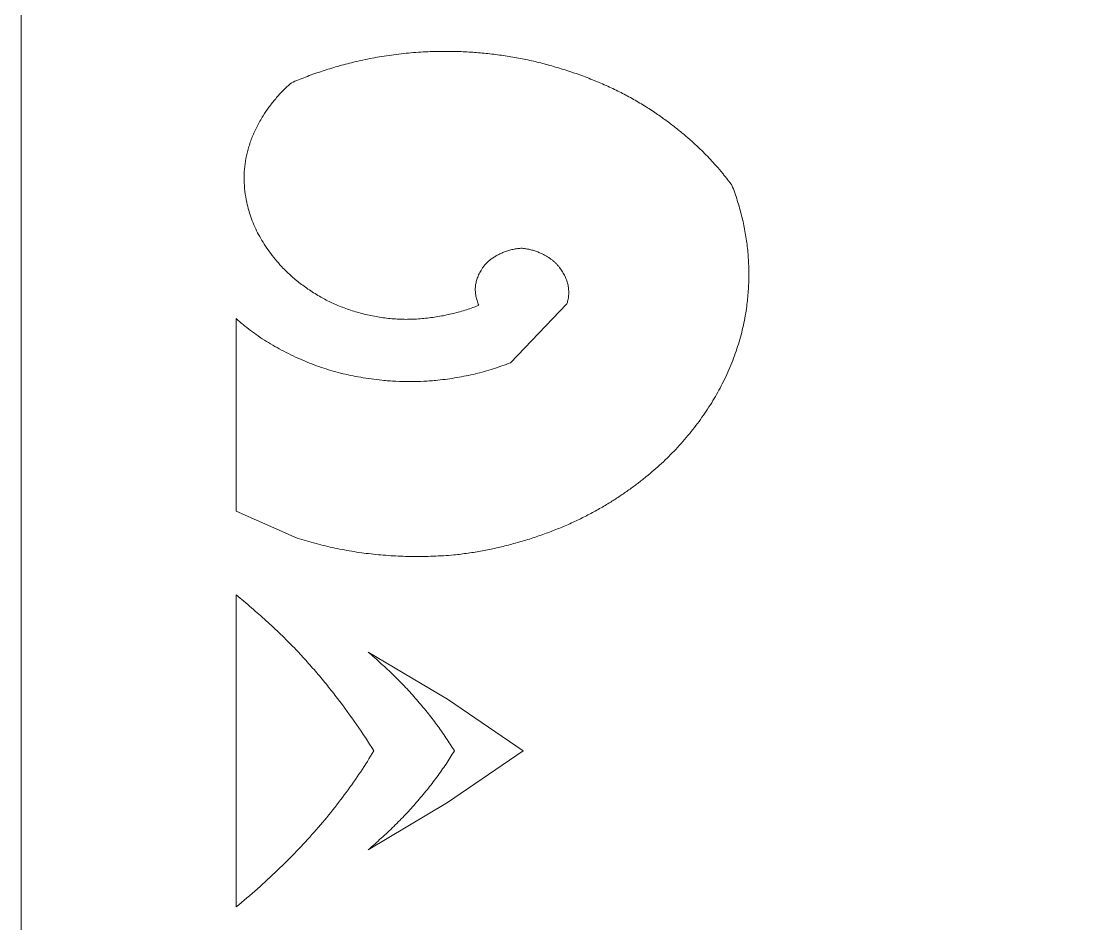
# Model space of a CAD drawing. Header units: centimetres. Extents: x -9.6 to 4.8, y -4.9 to 13.
# Drawn here: x -9.64 to -6.204, y -2.422 to 0.494 of the extents above; entities that cross this region are included whole.
import ezdxf

# ---------------------------------------------------------------- set-up
doc = ezdxf.new("R2010")
doc.units = ezdxf.units.CM
doc.header["$MEASUREMENT"] = 0
doc.layers.add('layer 1', color=7, linetype='Continuous')

msp = doc.modelspace()

# ---------------------------------------------------------------- linework, layer by layer
at = {"layer": 'layer 1', "color": 242, "lineweight": 9}
for points, knots in [([(-9.64025, 13.0189), (-9.64025, 13.0189), (-2.76854, 13.0189), (-2.76854, 13.0189), (-2.76854, 13.0189), (-2.76854, 13.0189), (-2.76854, -4.91628), (-2.76854, -4.91628), (-2.76854, -4.91628), (-2.76854, -4.91628), (-9.64025, -4.91628), (-9.64025, -4.91628), (-9.64025, -4.91628), (-9.64025, -4.91628), (-9.64025, 13.0189), (-9.64025, 13.0189)], [0, 0, 0, 0, 0.2, 0.2, 0.2, 0.2, 0.4, 0.4, 0.4, 0.4, 0.6, 0.6, 0.6, 0.6, 1, 1, 1, 1]), ([(-8.24305, -1.23027), (-8.2275, -1.22864), (-8.21195, -1.22673), (-8.19646, -1.2245), (-8.19646, -1.2245), (-8.18114, -1.22231), (-8.16586, -1.21981), (-8.15062, -1.21701), (-8.15062, -1.21701), (-8.13543, -1.21424), (-8.12027, -1.21116), (-8.10518, -1.20776), (-8.10518, -1.20776), (-8.09036, -1.20444), (-8.07562, -1.20084), (-8.06097, -1.19692), (-8.06097, -1.19692), (-8.04571, -1.19283), (-8.03049, -1.1885), (-8.01536, -1.18391), (-8.01536, -1.18391), (-8.00058, -1.17943), (-7.98586, -1.1747), (-7.97123, -1.16971), (-7.97123, -1.16971), (-7.95697, -1.16488), (-7.94282, -1.15977), (-7.92877, -1.15441), (-7.92877, -1.15441), (-7.91505, -1.14918), (-7.90142, -1.14372), (-7.88791, -1.13799), (-7.88791, -1.13799), (-7.8744, -1.13228), (-7.861, -1.12629), (-7.8477, -1.12004), (-7.8477, -1.12004), (-7.83482, -1.11402), (-7.82206, -1.10772), (-7.80945, -1.10118), (-7.80945, -1.10118), (-7.79669, -1.09457), (-7.78408, -1.08771), (-7.77162, -1.0806), (-7.77162, -1.0806), (-7.75959, -1.07372), (-7.74769, -1.06661), (-7.73593, -1.05926), (-7.73593, -1.05926), (-7.7258, -1.0529), (-7.71575, -1.04639), (-7.70581, -1.03974), (-7.70581, -1.03974), (-7.69609, -1.03326), (-7.68648, -1.02663), (-7.67696, -1.01984), (-7.67696, -1.01984), (-7.66745, -1.01306), (-7.65805, -1.00614), (-7.64875, -0.9991), (-7.64875, -0.9991), (-7.63969, -0.9922), (-7.63072, -0.98517), (-7.62188, -0.978), (-7.62188, -0.978), (-7.61317, -0.97093), (-7.60458, -0.96374), (-7.5961, -0.95638), (-7.5961, -0.95638), (-7.58786, -0.94923), (-7.57974, -0.94196), (-7.57173, -0.93454), (-7.57173, -0.93454), (-7.56373, -0.92712), (-7.55585, -0.91955), (-7.54809, -0.91186), (-7.54809, -0.91186), (-7.54057, -0.90435), (-7.53317, -0.89675), (-7.52589, -0.88899), (-7.52589, -0.88899), (-7.51028, -0.87232), (-7.49521, -0.85514), (-7.48072, -0.83748), (-7.48072, -0.83748), (-7.4669, -0.82064), (-7.45366, -0.80332), (-7.44103, -0.78556), (-7.44103, -0.78556), (-7.42852, -0.76794), (-7.41666, -0.74989), (-7.40545, -0.73142), (-7.40545, -0.73142), (-7.39473, -0.71372), (-7.38469, -0.69563), (-7.37533, -0.67718), (-7.37533, -0.67718), (-7.36536, -0.6575), (-7.35617, -0.63745), (-7.34777, -0.61704), (-7.34777, -0.61704), (-7.33964, -0.59732), (-7.33232, -0.57729), (-7.32582, -0.55697), (-7.32582, -0.55697), (-7.31931, -0.53669), (-7.31367, -0.51613), (-7.30887, -0.49537), (-7.30887, -0.49537), (-7.30418, -0.47502), (-7.30037, -0.45449), (-7.29741, -0.43383), (-7.29741, -0.43383), (-7.29501, -0.41707), (-7.29315, -0.40023), (-7.29184, -0.38335), (-7.29184, -0.38335), (-7.29053, -0.36655), (-7.28976, -0.34972), (-7.28955, -0.33286), (-7.28955, -0.33286), (-7.28932, -0.31627), (-7.28963, -0.29965), (-7.29049, -0.28308), (-7.29049, -0.28308), (-7.29136, -0.26643), (-7.29276, -0.24979), (-7.2947, -0.23324), (-7.2947, -0.23324), (-7.29666, -0.21667), (-7.29914, -0.20018), (-7.30214, -0.18377), (-7.30214, -0.18377), (-7.30518, -0.16716), (-7.30875, -0.15065), (-7.31285, -0.13429), (-7.31285, -0.13429), (-7.317, -0.11763), (-7.32169, -0.10112), (-7.32686, -0.08476), (-7.32686, -0.08476), (-7.33216, -0.06804), (-7.33795, -0.05151), (-7.34423, -0.03515), (-7.34423, -0.03515), (-7.34666, -0.032), (-7.34912, -0.02885), (-7.35158, -0.02573), (-7.35158, -0.02573), (-7.354, -0.02264), (-7.35642, -0.01958), (-7.35884, -0.01651), (-7.35884, -0.01651), (-7.3613, -0.01345), (-7.36376, -0.01036), (-7.36622, -0.0073), (-7.36622, -0.0073), (-7.36874, -0.00415), (-7.3713, -0.001), (-7.37385, 0.00214), (-7.37385, 0.00214), (-7.38087, 0.01077), (-7.38804, 0.01926), (-7.3954, 0.0276), (-7.3954, 0.0276), (-7.40295, 0.03619), (-7.41068, 0.04463), (-7.41856, 0.0529), (-7.41856, 0.0529), (-7.42644, 0.0612), (-7.43446, 0.06933), (-7.44266, 0.07733), (-7.44266, 0.07733), (-7.45106, 0.08555), (-7.45962, 0.09361), (-7.46834, 0.10153), (-7.46834, 0.10153), (-7.4772, 0.1096), (-7.48622, 0.1175), (-7.49537, 0.12526), (-7.49537, 0.12526), (-7.50478, 0.13324), (-7.5143, 0.14106), (-7.52395, 0.14871), (-7.52395, 0.14871), (-7.53363, 0.15636), (-7.5434, 0.16386), (-7.55332, 0.17118), (-7.55332, 0.17118), (-7.56348, 0.17873), (-7.57377, 0.18608), (-7.58418, 0.1933), (-7.58418, 0.1933), (-7.59652, 0.20184), (-7.60906, 0.21012), (-7.6218, 0.21808), (-7.6218, 0.21808), (-7.63502, 0.22634), (-7.6484, 0.2343), (-7.66197, 0.24195), (-7.66197, 0.24195), (-7.67535, 0.24949), (-7.6889, 0.25675), (-7.70262, 0.26371), (-7.70262, 0.26371), (-7.71679, 0.2709), (-7.73113, 0.2778), (-7.74562, 0.28439), (-7.74562, 0.28439), (-7.76009, 0.29098), (-7.7747, 0.29727), (-7.78944, 0.30325), (-7.78944, 0.30325), (-7.80463, 0.30943), (-7.81996, 0.31528), (-7.83536, 0.32085), (-7.83536, 0.32085), (-7.85122, 0.32656), (-7.86717, 0.33198), (-7.88322, 0.33709), (-7.88322, 0.33709), (-7.89967, 0.34234), (-7.91622, 0.34726), (-7.93285, 0.35189), (-7.93285, 0.35189), (-7.94836, 0.3562), (-7.96396, 0.3602), (-7.97961, 0.36389), (-7.97961, 0.36389), (-7.99562, 0.36765), (-8.01171, 0.37109), (-8.02785, 0.37419), (-8.02785, 0.37419), (-8.04404, 0.37732), (-8.06028, 0.38011), (-8.07658, 0.38261), (-8.07658, 0.38261), (-8.09311, 0.38514), (-8.10968, 0.38732), (-8.12628, 0.3892), (-8.12628, 0.3892), (-8.14268, 0.39106), (-8.15913, 0.39258), (-8.1756, 0.39379), (-8.1756, 0.39379), (-8.19215, 0.39499), (-8.20874, 0.39589), (-8.22533, 0.39645), (-8.22533, 0.39645), (-8.24201, 0.39702), (-8.25871, 0.39725), (-8.27538, 0.39716), (-8.27538, 0.39716), (-8.29204, 0.39708), (-8.30869, 0.39666), (-8.32533, 0.39593), (-8.32533, 0.39593), (-8.34663, 0.39499), (-8.36792, 0.39354), (-8.38916, 0.39156), (-8.38916, 0.39156), (-8.41017, 0.3896), (-8.43112, 0.38712), (-8.45201, 0.38413), (-8.45201, 0.38413), (-8.47273, 0.38117), (-8.49338, 0.37769), (-8.51392, 0.37369), (-8.51392, 0.37369), (-8.53399, 0.36977), (-8.55398, 0.36535), (-8.57383, 0.36041), (-8.57383, 0.36041), (-8.59086, 0.35616), (-8.6078, 0.3516), (-8.62467, 0.3467), (-8.62467, 0.3467), (-8.64114, 0.3419), (-8.6575, 0.33679), (-8.67376, 0.33135), (-8.67376, 0.33135), (-8.68987, 0.32596), (-8.70586, 0.32024), (-8.72172, 0.31418), (-8.72172, 0.31418), (-8.73711, 0.30832), (-8.75237, 0.30211), (-8.7675, 0.2956), (-8.7675, 0.2956), (-8.77678, 0.28741), (-8.78576, 0.27893), (-8.79445, 0.27015), (-8.79445, 0.27015), (-8.80271, 0.26181), (-8.81067, 0.25318), (-8.8183, 0.24426), (-8.8183, 0.24426), (-8.82597, 0.23534), (-8.83329, 0.22611), (-8.84025, 0.21662), (-8.84025, 0.21662), (-8.84686, 0.20762), (-8.85313, 0.19836), (-8.85901, 0.18886), (-8.85901, 0.18886), (-8.86249, 0.18323), (-8.86587, 0.17752), (-8.86912, 0.17174), (-8.86912, 0.17174), (-8.87231, 0.16609), (-8.87537, 0.16036), (-8.87833, 0.15457), (-8.87833, 0.15457), (-8.88119, 0.14896), (-8.88392, 0.14327), (-8.88653, 0.13753), (-8.88653, 0.13753), (-8.88907, 0.13191), (-8.89151, 0.12624), (-8.8938, 0.1205), (-8.8938, 0.1205), (-8.89609, 0.11477), (-8.89826, 0.109), (-8.90028, 0.10316), (-8.90028, 0.10316), (-8.90226, 0.09743), (-8.90412, 0.09165), (-8.90583, 0.08584), (-8.90583, 0.08584), (-8.90752, 0.08009), (-8.90906, 0.07431), (-8.91046, 0.0685), (-8.91046, 0.0685), (-8.91185, 0.06272), (-8.9131, 0.05693), (-8.91421, 0.05109), (-8.91421, 0.05109), (-8.91638, 0.03954), (-8.91798, 0.02787), (-8.91898, 0.01615), (-8.91898, 0.01615), (-8.91998, 0.00452), (-8.92038, -0.00713), (-8.92019, -0.01878), (-8.92019, -0.01878), (-8.91998, -0.03081), (-8.91919, -0.04284), (-8.91779, -0.05478), (-8.91779, -0.05478), (-8.9164, -0.06692), (-8.9144, -0.07894), (-8.91181, -0.09087), (-8.91181, -0.09087), (-8.90989, -0.09981), (-8.90764, -0.10867), (-8.90508, -0.11744), (-8.90508, -0.11744), (-8.90245, -0.12643), (-8.89951, -0.13531), (-8.89628, -0.14411), (-8.89628, -0.14411), (-8.89309, -0.15271), (-8.88961, -0.16122), (-8.88584, -0.1696), (-8.88584, -0.1696), (-8.88194, -0.17825), (-8.87777, -0.18678), (-8.87331, -0.19516), (-8.87331, -0.19516), (-8.86885, -0.20351), (-8.86412, -0.21175), (-8.85911, -0.21982), (-8.85911, -0.21982), (-8.85394, -0.22817), (-8.8485, -0.23639), (-8.84281, -0.24441), (-8.84281, -0.24441), (-8.837, -0.25263), (-8.83095, -0.26067), (-8.82466, -0.26853), (-8.82466, -0.26853), (-8.81811, -0.2767), (-8.81136, -0.28471), (-8.80435, -0.2925), (-8.80435, -0.2925), (-8.79589, -0.30195), (-8.78701, -0.31103), (-8.77778, -0.31973), (-8.77778, -0.31973), (-8.76792, -0.329), (-8.75768, -0.33786), (-8.74709, -0.34633), (-8.74709, -0.34633), (-8.73634, -0.35491), (-8.72527, -0.36311), (-8.71391, -0.37088), (-8.71391, -0.37088), (-8.70186, -0.37916), (-8.6895, -0.38697), (-8.67689, -0.39437), (-8.67689, -0.39437), (-8.66536, -0.40115), (-8.65352, -0.40742), (-8.64143, -0.41318), (-8.64143, -0.41318), (-8.62854, -0.41933), (-8.61541, -0.42495), (-8.60207, -0.43004), (-8.60207, -0.43004), (-8.58842, -0.43525), (-8.57458, -0.43994), (-8.56057, -0.44411), (-8.56057, -0.44411), (-8.54591, -0.44849), (-8.53111, -0.45235), (-8.51621, -0.45566), (-8.51621, -0.45566), (-8.50881, -0.45731), (-8.50137, -0.45879), (-8.49391, -0.46014), (-8.49391, -0.46014), (-8.48628, -0.4615), (-8.47865, -0.46271), (-8.47098, -0.46377), (-8.47098, -0.46377), (-8.46355, -0.46479), (-8.45609, -0.46564), (-8.44863, -0.46635), (-8.44863, -0.46635), (-8.4411, -0.46708), (-8.43354, -0.46765), (-8.42599, -0.46804), (-8.42599, -0.46804), (-8.4184, -0.46846), (-8.41084, -0.46871), (-8.40325, -0.46881), (-8.40325, -0.46881), (-8.39568, -0.46892), (-8.38809, -0.46885), (-8.38053, -0.46865), (-8.38053, -0.46865), (-8.37273, -0.46842), (-8.36494, -0.46806), (-8.35716, -0.46752), (-8.35716, -0.46752), (-8.34941, -0.467), (-8.34167, -0.46633), (-8.33396, -0.4655), (-8.33396, -0.4655), (-8.31866, -0.46383), (-8.30342, -0.46168), (-8.28827, -0.45904), (-8.28827, -0.45904), (-8.27353, -0.45647), (-8.25887, -0.45341), (-8.24432, -0.44984), (-8.24432, -0.44984), (-8.23, -0.44634), (-8.21581, -0.44234), (-8.20176, -0.43782), (-8.20176, -0.43782), (-8.18835, -0.43352), (-8.17512, -0.42873), (-8.16207, -0.42345), (-8.16207, -0.42345), (-8.16426, -0.41858), (-8.16618, -0.41357), (-8.16778, -0.40847), (-8.16778, -0.40847), (-8.16934, -0.40359), (-8.17057, -0.39861), (-8.17153, -0.39356), (-8.17153, -0.39356), (-8.17241, -0.38881), (-8.17299, -0.38399), (-8.17324, -0.37916), (-8.17324, -0.37916), (-8.17351, -0.37436), (-8.17345, -0.36955), (-8.17305, -0.36475), (-8.17305, -0.36475), (-8.17268, -0.35996), (-8.17197, -0.35521), (-8.17097, -0.35052), (-8.17097, -0.35052), (-8.16993, -0.34566), (-8.16859, -0.34091), (-8.16695, -0.33624), (-8.16695, -0.33624), (-8.1652, -0.33125), (-8.16315, -0.32638), (-8.16084, -0.32162), (-8.16084, -0.32162), (-8.1584, -0.3166), (-8.15571, -0.31172), (-8.15273, -0.30701), (-8.15273, -0.30701), (-8.15085, -0.30401), (-8.14883, -0.30111), (-8.14666, -0.29832), (-8.14666, -0.29832), (-8.14437, -0.29534), (-8.14193, -0.29246), (-8.13937, -0.28969), (-8.13937, -0.28969), (-8.13691, -0.28706), (-8.13437, -0.28454), (-8.13168, -0.28214), (-8.13168, -0.28214), (-8.12882, -0.27956), (-8.12586, -0.27712), (-8.1228, -0.27478), (-8.1228, -0.27478), (-8.11973, -0.27247), (-8.11658, -0.27026), (-8.11333, -0.26818), (-8.11333, -0.26818), (-8.10989, -0.26597), (-8.10637, -0.26386), (-8.10276, -0.2619), (-8.10276, -0.2619), (-8.09895, -0.25984), (-8.09507, -0.25788), (-8.09113, -0.25607), (-8.09113, -0.25607), (-8.08698, -0.25415), (-8.08279, -0.25236), (-8.07854, -0.25069), (-8.07854, -0.25069), (-8.07425, -0.24902), (-8.06989, -0.24754), (-8.06547, -0.24625), (-8.06547, -0.24625), (-8.06082, -0.24489), (-8.05611, -0.24373), (-8.05136, -0.24275), (-8.05136, -0.24275), (-8.04659, -0.24179), (-8.04175, -0.24099), (-8.03691, -0.24039), (-8.03691, -0.24039), (-8.03197, -0.23979), (-8.02699, -0.23939), (-8.02203, -0.23916), (-8.02203, -0.23916), (-8.01724, -0.23964), (-8.01246, -0.24029), (-8.00773, -0.2411), (-8.00773, -0.2411), (-8.00312, -0.24189), (-7.99854, -0.24285), (-7.99399, -0.24398), (-7.99399, -0.24398), (-7.98949, -0.2451), (-7.98505, -0.24637), (-7.98065, -0.24783), (-7.98065, -0.24783), (-7.97648, -0.24921), (-7.97236, -0.25075), (-7.96831, -0.25246), (-7.96831, -0.25246), (-7.96468, -0.25398), (-7.96108, -0.25561), (-7.95754, -0.25734), (-7.95754, -0.25734), (-7.95416, -0.25898), (-7.9508, -0.26071), (-7.94749, -0.26255), (-7.94749, -0.26255), (-7.94434, -0.2643), (-7.94123, -0.26616), (-7.93819, -0.26809), (-7.93819, -0.26809), (-7.93527, -0.26995), (-7.93244, -0.27189), (-7.92966, -0.27391), (-7.92966, -0.27391), (-7.92687, -0.27593), (-7.92418, -0.27806), (-7.92154, -0.28025), (-7.92154, -0.28025), (-7.91905, -0.28233), (-7.91664, -0.28452), (-7.9143, -0.28677), (-7.9143, -0.28677), (-7.91188, -0.28911), (-7.90957, -0.2915), (-7.90734, -0.294), (-7.90734, -0.294), (-7.90523, -0.29636), (-7.90321, -0.2988), (-7.90129, -0.30132), (-7.90129, -0.30132), (-7.89775, -0.30597), (-7.89444, -0.31076), (-7.89137, -0.31573), (-7.89137, -0.31573), (-7.8885, -0.32042), (-7.88585, -0.32523), (-7.88347, -0.33019), (-7.88347, -0.33019), (-7.88126, -0.33484), (-7.8793, -0.33959), (-7.87766, -0.34447), (-7.87766, -0.34447), (-7.87605, -0.34914), (-7.87476, -0.35391), (-7.87378, -0.35875), (-7.87378, -0.35875), (-7.87278, -0.36359), (-7.87209, -0.36846), (-7.87174, -0.37338), (-7.87174, -0.37338), (-7.87136, -0.37824), (-7.87132, -0.38314), (-7.87159, -0.388), (-7.87159, -0.388), (-7.87188, -0.39312), (-7.87249, -0.39825), (-7.8734, -0.40332), (-7.8734, -0.40332), (-7.87432, -0.40849), (-7.87557, -0.41361), (-7.87711, -0.41866), (-7.87711, -0.41866), (-7.87711, -0.41866), (-8.05984, -0.609), (-8.05984, -0.609), (-8.05984, -0.609), (-8.06889, -0.61262), (-8.078, -0.61606), (-8.08717, -0.61934), (-8.08717, -0.61934), (-8.09657, -0.62269), (-8.10604, -0.62588), (-8.11556, -0.6289), (-8.11556, -0.6289), (-8.12494, -0.63189), (-8.13439, -0.6347), (-8.14387, -0.63733), (-8.14387, -0.63733), (-8.15354, -0.64002), (-8.16326, -0.64254), (-8.17299, -0.64489), (-8.17299, -0.64489), (-8.18277, -0.64723), (-8.19257, -0.64942), (-8.2024, -0.65144), (-8.2024, -0.65144), (-8.21241, -0.65348), (-8.22244, -0.65536), (-8.23251, -0.65707), (-8.23251, -0.65707), (-8.24276, -0.65882), (-8.25304, -0.66038), (-8.26336, -0.6618), (-8.26336, -0.6618), (-8.27382, -0.66324), (-8.28431, -0.66449), (-8.29481, -0.66557), (-8.29481, -0.66557), (-8.30967, -0.66711), (-8.3246, -0.66828), (-8.33952, -0.66905), (-8.33952, -0.66905), (-8.35455, -0.66984), (-8.3696, -0.67024), (-8.38465, -0.67026), (-8.38465, -0.67026), (-8.39975, -0.67026), (-8.41484, -0.66989), (-8.42993, -0.66914), (-8.42993, -0.66914), (-8.44494, -0.66839), (-8.45993, -0.66724), (-8.47487, -0.66572), (-8.47487, -0.66572), (-8.48646, -0.66453), (-8.49803, -0.66315), (-8.50958, -0.66157), (-8.50958, -0.66157), (-8.52096, -0.66001), (-8.5323, -0.65823), (-8.54362, -0.65627), (-8.54362, -0.65627), (-8.55461, -0.65436), (-8.56555, -0.65225), (-8.57645, -0.64994), (-8.57645, -0.64994), (-8.58719, -0.64767), (-8.59786, -0.64518), (-8.60849, -0.6425), (-8.60849, -0.6425), (-8.6191, -0.63983), (-8.62967, -0.63693), (-8.64018, -0.63385), (-8.64018, -0.63385), (-8.65043, -0.63084), (-8.66065, -0.62761), (-8.67078, -0.62419), (-8.67078, -0.62419), (-8.68103, -0.62071), (-8.69123, -0.61704), (-8.70134, -0.61317), (-8.70134, -0.61317), (-8.7112, -0.60939), (-8.72097, -0.60541), (-8.73065, -0.60122), (-8.73065, -0.60122), (-8.74121, -0.59666), (-8.7517, -0.5919), (-8.7621, -0.58696), (-8.7621, -0.58696), (-8.77221, -0.58215), (-8.78226, -0.57717), (-8.7922, -0.57198), (-8.7922, -0.57198), (-8.80187, -0.56693), (-8.81146, -0.5617), (-8.82095, -0.55628), (-8.82095, -0.55628), (-8.8301, -0.55105), (-8.83917, -0.54563), (-8.84809, -0.54002), (-8.84809, -0.54002), (-8.85705, -0.53441), (-8.86589, -0.52862), (-8.8746, -0.52264), (-8.8746, -0.52264), (-8.883, -0.51686), (-8.89126, -0.51092), (-8.89941, -0.50479), (-8.89941, -0.50479), (-8.9076, -0.49862), (-8.91567, -0.49226), (-8.92357, -0.48572), (-8.92357, -0.48572), (-8.9312, -0.47942), (-8.93868, -0.47296), (-8.946, -0.46631), (-8.946, -0.46631), (-8.946, -0.46631), (-8.946, -1.08838), (-8.946, -1.08838), (-8.946, -1.08838), (-8.946, -1.08838), (-8.74884, -1.17597), (-8.74884, -1.17597), (-8.74884, -1.17597), (-8.73886, -1.17916), (-8.72883, -1.1822), (-8.71876, -1.18514), (-8.71876, -1.18514), (-8.70851, -1.18812), (-8.69821, -1.19098), (-8.68789, -1.19371), (-8.68789, -1.19371), (-8.67789, -1.19636), (-8.66784, -1.19888), (-8.65777, -1.20125), (-8.65777, -1.20125), (-8.64756, -1.20367), (-8.63732, -1.20596), (-8.62706, -1.20813), (-8.62706, -1.20813), (-8.61679, -1.2103), (-8.60647, -1.21232), (-8.59613, -1.21422), (-8.59613, -1.21422), (-8.58573, -1.21614), (-8.57531, -1.21793), (-8.56484, -1.21958), (-8.56484, -1.21958), (-8.55446, -1.22122), (-8.54406, -1.22275), (-8.53364, -1.22412), (-8.53364, -1.22412), (-8.52317, -1.22552), (-8.51267, -1.22677), (-8.50216, -1.22789), (-8.50216, -1.22789), (-8.49165, -1.22902), (-8.48111, -1.23002), (-8.47056, -1.2309), (-8.47056, -1.2309), (-8.45997, -1.23177), (-8.44936, -1.23252), (-8.43875, -1.23313), (-8.43875, -1.23313), (-8.42799, -1.23375), (-8.41724, -1.23423), (-8.40646, -1.23459), (-8.40646, -1.23459), (-8.3957, -1.23496), (-8.38493, -1.23517), (-8.37417, -1.23527), (-8.37417, -1.23527), (-8.36339, -1.23538), (-8.35262, -1.23534), (-8.34184, -1.23519), (-8.34184, -1.23519), (-8.33106, -1.23502), (-8.32028, -1.23475), (-8.30953, -1.23434), (-8.30953, -1.23434), (-8.29842, -1.23392), (-8.28731, -1.23336), (-8.27622, -1.23269), (-8.27622, -1.23269), (-8.26515, -1.232), (-8.2541, -1.23119), (-8.24305, -1.23027)], [0, 0, 0, 0, 0.004902, 0.004902, 0.004902, 0.004902, 0.0098039, 0.0098039, 0.0098039, 0.0098039, 0.0147059, 0.0147059, 0.0147059, 0.0147059, 0.0196078, 0.0196078, 0.0196078, 0.0196078, 0.0245098, 0.0245098, 0.0245098, 0.0245098, 0.0294118, 0.0294118, 0.0294118, 0.0294118, 0.0343137, 0.0343137, 0.0343137, 0.0343137, 0.0392157, 0.0392157, 0.0392157, 0.0392157, 0.0441176, 0.0441176, 0.0441176, 0.0441176, 0.0490196, 0.0490196, 0.0490196, 0.0490196, 0.0539216, 0.0539216, 0.0539216, 0.0539216, 0.0588235, 0.0588235, 0.0588235, 0.0588235, 0.0637255, 0.0637255, 0.0637255, 0.0637255, 0.0686275, 0.0686275, 0.0686275, 0.0686275, 0.0735294, 0.0735294, 0.0735294, 0.0735294, 0.0784314, 0.0784314, 0.0784314, 0.0784314, 0.0833333, 0.0833333, 0.0833333, 0.0833333, 0.0882353, 0.0882353, 0.0882353, 0.0882353, 0.0931373, 0.0931373, 0.0931373, 0.0931373, 0.0980392, 0.0980392, 0.0980392, 0.0980392, 0.1029412, 0.1029412, 0.1029412, 0.1029412, 0.1078431, 0.1078431, 0.1078431, 0.1078431, 0.1127451, 0.1127451, 0.1127451, 0.1127451, 0.1176471, 0.1176471, 0.1176471, 0.1176471, 0.122549, 0.122549, 0.122549, 0.122549, 0.127451, 0.127451, 0.127451, 0.127451, 0.1323529, 0.1323529, 0.1323529, 0.1323529, 0.1372549, 0.1372549, 0.1372549, 0.1372549, 0.1421569, 0.1421569, 0.1421569, 0.1421569, 0.1470588, 0.1470588, 0.1470588, 0.1470588, 0.1519608, 0.1519608, 0.1519608, 0.1519608, 0.1568627, 0.1568627, 0.1568627, 0.1568627, 0.1617647, 0.1617647, 0.1617647, 0.1617647, 0.1666667, 0.1666667, 0.1666667, 0.1666667, 0.1715686, 0.1715686, 0.1715686, 0.1715686, 0.1764706, 0.1764706, 0.1764706, 0.1764706, 0.1813725, 0.1813725, 0.1813725, 0.1813725, 0.1862745, 0.1862745, 0.1862745, 0.1862745, 0.1911765, 0.1911765, 0.1911765, 0.1911765, 0.1960784, 0.1960784, 0.1960784, 0.1960784, 0.2009804, 0.2009804, 0.2009804, 0.2009804, 0.2058824, 0.2058824, 0.2058824, 0.2058824, 0.2107843, 0.2107843, 0.2107843, 0.2107843, 0.2156863, 0.2156863, 0.2156863, 0.2156863, 0.2205882, 0.2205882, 0.2205882, 0.2205882, 0.2254902, 0.2254902, 0.2254902, 0.2254902, 0.2303922, 0.2303922, 0.2303922, 0.2303922, 0.2352941, 0.2352941, 0.2352941, 0.2352941, 0.2401961, 0.2401961, 0.2401961, 0.2401961, 0.245098, 0.245098, 0.245098, 0.245098, 0.25, 0.25, 0.25, 0.25, 0.254902, 0.254902, 0.254902, 0.254902, 0.2598039, 0.2598039, 0.2598039, 0.2598039, 0.2647059, 0.2647059, 0.2647059, 0.2647059, 0.2696078, 0.2696078, 0.2696078, 0.2696078, 0.2745098, 0.2745098, 0.2745098, 0.2745098, 0.2794118, 0.2794118, 0.2794118, 0.2794118, 0.2843137, 0.2843137, 0.2843137, 0.2843137, 0.2892157, 0.2892157, 0.2892157, 0.2892157, 0.2941176, 0.2941176, 0.2941176, 0.2941176, 0.2990196, 0.2990196, 0.2990196, 0.2990196, 0.3039216, 0.3039216, 0.3039216, 0.3039216, 0.3088235, 0.3088235, 0.3088235, 0.3088235, 0.3137255, 0.3137255, 0.3137255, 0.3137255, 0.3186275, 0.3186275, 0.3186275, 0.3186275, 0.3235294, 0.3235294, 0.3235294, 0.3235294, 0.3284314, 0.3284314, 0.3284314, 0.3284314, 0.3333333, 0.3333333, 0.3333333, 0.3333333, 0.3382353, 0.3382353, 0.3382353, 0.3382353, 0.3431373, 0.3431373, 0.3431373, 0.3431373, 0.3480392, 0.3480392, 0.3480392, 0.3480392, 0.3529412, 0.3529412, 0.3529412, 0.3529412, 0.3578431, 0.3578431, 0.3578431, 0.3578431, 0.3627451, 0.3627451, 0.3627451, 0.3627451, 0.3676471, 0.3676471, 0.3676471, 0.3676471, 0.372549, 0.372549, 0.372549, 0.372549, 0.377451, 0.377451, 0.377451, 0.377451, 0.3823529, 0.3823529, 0.3823529, 0.3823529, 0.3872549, 0.3872549, 0.3872549, 0.3872549, 0.3921569, 0.3921569, 0.3921569, 0.3921569, 0.3970588, 0.3970588, 0.3970588, 0.3970588, 0.4019608, 0.4019608, 0.4019608, 0.4019608, 0.4068627, 0.4068627, 0.4068627, 0.4068627, 0.4117647, 0.4117647, 0.4117647, 0.4117647, 0.4166667, 0.4166667, 0.4166667, 0.4166667, 0.4215686, 0.4215686, 0.4215686, 0.4215686, 0.4264706, 0.4264706, 0.4264706, 0.4264706, 0.4313725, 0.4313725, 0.4313725, 0.4313725, 0.4362745, 0.4362745, 0.4362745, 0.4362745, 0.4411765, 0.4411765, 0.4411765, 0.4411765, 0.4460784, 0.4460784, 0.4460784, 0.4460784, 0.4509804, 0.4509804, 0.4509804, 0.4509804, 0.4558824, 0.4558824, 0.4558824, 0.4558824, 0.4607843, 0.4607843, 0.4607843, 0.4607843, 0.4656863, 0.4656863, 0.4656863, 0.4656863, 0.4705882, 0.4705882, 0.4705882, 0.4705882, 0.4754902, 0.4754902, 0.4754902, 0.4754902, 0.4803922, 0.4803922, 0.4803922, 0.4803922, 0.4852941, 0.4852941, 0.4852941, 0.4852941, 0.4901961, 0.4901961, 0.4901961, 0.4901961, 0.495098, 0.495098, 0.495098, 0.495098, 0.5, 0.5, 0.5, 0.5, 0.504902, 0.504902, 0.504902, 0.504902, 0.5098039, 0.5098039, 0.5098039, 0.5098039, 0.5147059, 0.5147059, 0.5147059, 0.5147059, 0.5196078, 0.5196078, 0.5196078, 0.5196078, 0.5245098, 0.5245098, 0.5245098, 0.5245098, 0.5294118, 0.5294118, 0.5294118, 0.5294118, 0.5343137, 0.5343137, 0.5343137, 0.5343137, 0.5392157, 0.5392157, 0.5392157, 0.5392157, 0.5441176, 0.5441176, 0.5441176, 0.5441176, 0.5490196, 0.5490196, 0.5490196, 0.5490196, 0.5539216, 0.5539216, 0.5539216, 0.5539216, 0.5588235, 0.5588235, 0.5588235, 0.5588235, 0.5637255, 0.5637255, 0.5637255, 0.5637255, 0.5686275, 0.5686275, 0.5686275, 0.5686275, 0.5735294, 0.5735294, 0.5735294, 0.5735294, 0.5784314, 0.5784314, 0.5784314, 0.5784314, 0.5833333, 0.5833333, 0.5833333, 0.5833333, 0.5882353, 0.5882353, 0.5882353, 0.5882353, 0.5931373, 0.5931373, 0.5931373, 0.5931373, 0.5980392, 0.5980392, 0.5980392, 0.5980392, 0.6029412, 0.6029412, 0.6029412, 0.6029412, 0.6078431, 0.6078431, 0.6078431, 0.6078431, 0.6127451, 0.6127451, 0.6127451, 0.6127451, 0.6176471, 0.6176471, 0.6176471, 0.6176471, 0.622549, 0.622549, 0.622549, 0.622549, 0.627451, 0.627451, 0.627451, 0.627451, 0.6323529, 0.6323529, 0.6323529, 0.6323529, 0.6372549, 0.6372549, 0.6372549, 0.6372549, 0.6421569, 0.6421569, 0.6421569, 0.6421569, 0.6470588, 0.6470588, 0.6470588, 0.6470588, 0.6519608, 0.6519608, 0.6519608, 0.6519608, 0.6568627, 0.6568627, 0.6568627, 0.6568627, 0.6617647, 0.6617647, 0.6617647, 0.6617647, 0.6666667, 0.6666667, 0.6666667, 0.6666667, 0.6715686, 0.6715686, 0.6715686, 0.6715686, 0.6764706, 0.6764706, 0.6764706, 0.6764706, 0.6813725, 0.6813725, 0.6813725, 0.6813725, 0.6862745, 0.6862745, 0.6862745, 0.6862745, 0.6911765, 0.6911765, 0.6911765, 0.6911765, 0.6960784, 0.6960784, 0.6960784, 0.6960784, 0.7009804, 0.7009804, 0.7009804, 0.7009804, 0.7058824, 0.7058824, 0.7058824, 0.7058824, 0.7107843, 0.7107843, 0.7107843, 0.7107843, 0.7156863, 0.7156863, 0.7156863, 0.7156863, 0.7205882, 0.7205882, 0.7205882, 0.7205882, 0.7254902, 0.7254902, 0.7254902, 0.7254902, 0.7303922, 0.7303922, 0.7303922, 0.7303922, 0.7352941, 0.7352941, 0.7352941, 0.7352941, 0.7401961, 0.7401961, 0.7401961, 0.7401961, 0.745098, 0.745098, 0.745098, 0.745098, 0.75, 0.75, 0.75, 0.75, 0.754902, 0.754902, 0.754902, 0.754902, 0.7598039, 0.7598039, 0.7598039, 0.7598039, 0.7647059, 0.7647059, 0.7647059, 0.7647059, 0.7696078, 0.7696078, 0.7696078, 0.7696078, 0.7745098, 0.7745098, 0.7745098, 0.7745098, 0.7794118, 0.7794118, 0.7794118, 0.7794118, 0.7843137, 0.7843137, 0.7843137, 0.7843137, 0.7892157, 0.7892157, 0.7892157, 0.7892157, 0.7941176, 0.7941176, 0.7941176, 0.7941176, 0.7990196, 0.7990196, 0.7990196, 0.7990196, 0.8039216, 0.8039216, 0.8039216, 0.8039216, 0.8088235, 0.8088235, 0.8088235, 0.8088235, 0.8137255, 0.8137255, 0.8137255, 0.8137255, 0.8186275, 0.8186275, 0.8186275, 0.8186275, 0.8235294, 0.8235294, 0.8235294, 0.8235294, 0.8284314, 0.8284314, 0.8284314, 0.8284314, 0.8333333, 0.8333333, 0.8333333, 0.8333333, 0.8382353, 0.8382353, 0.8382353, 0.8382353, 0.8431373, 0.8431373, 0.8431373, 0.8431373, 0.8480392, 0.8480392, 0.8480392, 0.8480392, 0.8529412, 0.8529412, 0.8529412, 0.8529412, 0.8578431, 0.8578431, 0.8578431, 0.8578431, 0.8627451, 0.8627451, 0.8627451, 0.8627451, 0.8676471, 0.8676471, 0.8676471, 0.8676471, 0.872549, 0.872549, 0.872549, 0.872549, 0.877451, 0.877451, 0.877451, 0.877451, 0.8823529, 0.8823529, 0.8823529, 0.8823529, 0.8872549, 0.8872549, 0.8872549, 0.8872549, 0.8921569, 0.8921569, 0.8921569, 0.8921569, 0.8970588, 0.8970588, 0.8970588, 0.8970588, 0.9019608, 0.9019608, 0.9019608, 0.9019608, 0.9068627, 0.9068627, 0.9068627, 0.9068627, 0.9117647, 0.9117647, 0.9117647, 0.9117647, 0.9166667, 0.9166667, 0.9166667, 0.9166667, 0.9215686, 0.9215686, 0.9215686, 0.9215686, 0.9264706, 0.9264706, 0.9264706, 0.9264706, 0.9313725, 0.9313725, 0.9313725, 0.9313725, 0.9362745, 0.9362745, 0.9362745, 0.9362745, 0.9411765, 0.9411765, 0.9411765, 0.9411765, 0.9460784, 0.9460784, 0.9460784, 0.9460784, 0.9509804, 0.9509804, 0.9509804, 0.9509804, 0.9558824, 0.9558824, 0.9558824, 0.9558824, 0.9607843, 0.9607843, 0.9607843, 0.9607843, 0.9656863, 0.9656863, 0.9656863, 0.9656863, 0.9705882, 0.9705882, 0.9705882, 0.9705882, 0.9754902, 0.9754902, 0.9754902, 0.9754902, 0.9803922, 0.9803922, 0.9803922, 0.9803922, 0.9852941, 0.9852941, 0.9852941, 0.9852941, 0.9901961, 0.9901961, 0.9901961, 0.9901961, 1, 1, 1, 1]), ([(-8.75795, -1.53044), (-8.77256, -1.5157), (-8.78734, -1.50118), (-8.80233, -1.48681), (-8.80233, -1.48681), (-8.81761, -1.47218), (-8.83306, -1.45773), (-8.84871, -1.4435), (-8.84871, -1.4435), (-8.86443, -1.4292), (-8.88031, -1.41508), (-8.89639, -1.40116), (-8.89639, -1.40116), (-8.91275, -1.38699), (-8.9293, -1.373), (-8.94602, -1.35922), (-8.94602, -1.35922), (-8.94602, -1.35922), (-8.94602, -2.36801), (-8.94602, -2.36801), (-8.94602, -2.36801), (-8.92263, -2.34879), (-8.8996, -2.32911), (-8.87694, -2.30901), (-8.87694, -2.30901), (-8.85495, -2.28952), (-8.83335, -2.2696), (-8.81213, -2.24923), (-8.81213, -2.24923), (-8.7913, -2.22926), (-8.7709, -2.20885), (-8.75091, -2.18803), (-8.75091, -2.18803), (-8.73154, -2.16787), (-8.71261, -2.14728), (-8.69412, -2.12631), (-8.69412, -2.12631), (-8.67561, -2.10533), (-8.65758, -2.08395), (-8.64003, -2.06218), (-8.64003, -2.06218), (-8.62302, -2.04107), (-8.60649, -2.0196), (-8.59046, -1.99775), (-8.59046, -1.99775), (-8.57435, -1.9758), (-8.55873, -1.95346), (-8.54366, -1.93078), (-8.54366, -1.93078), (-8.52901, -1.90872), (-8.5149, -1.88633), (-8.50131, -1.86361), (-8.50131, -1.86361), (-8.51904, -1.8348), (-8.53753, -1.80648), (-8.55677, -1.77865), (-8.55677, -1.77865), (-8.57666, -1.74988), (-8.59728, -1.72166), (-8.6186, -1.69395), (-8.6186, -1.69395), (-8.62936, -1.68001), (-8.64026, -1.66621), (-8.65135, -1.65253), (-8.65135, -1.65253), (-8.66263, -1.63861), (-8.67409, -1.62485), (-8.6857, -1.61122), (-8.6857, -1.61122), (-8.69731, -1.59759), (-8.70909, -1.5841), (-8.72104, -1.57076), (-8.72104, -1.57076), (-8.73319, -1.55717), (-8.74549, -1.54374), (-8.75795, -1.53044)], [0, 0, 0, 0, 0.05, 0.05, 0.05, 0.05, 0.1, 0.1, 0.1, 0.1, 0.15, 0.15, 0.15, 0.15, 0.2, 0.2, 0.2, 0.2, 0.25, 0.25, 0.25, 0.25, 0.3, 0.3, 0.3, 0.3, 0.35, 0.35, 0.35, 0.35, 0.4, 0.4, 0.4, 0.4, 0.45, 0.45, 0.45, 0.45, 0.5, 0.5, 0.5, 0.5, 0.55, 0.55, 0.55, 0.55, 0.6, 0.6, 0.6, 0.6, 0.65, 0.65, 0.65, 0.65, 0.7, 0.7, 0.7, 0.7, 0.75, 0.75, 0.75, 0.75, 0.8, 0.8, 0.8, 0.8, 0.85, 0.85, 0.85, 0.85, 0.9, 0.9, 0.9, 0.9, 1, 1, 1, 1]), ([(-8.01876, -1.86361), (-8.01876, -1.86361), (-8.26292, -1.69658), (-8.26292, -1.69658), (-8.26292, -1.69658), (-8.26292, -1.69658), (-8.52002, -1.54416), (-8.52002, -1.54416), (-8.52002, -1.54416), (-8.5055, -1.55642), (-8.49117, -1.56894), (-8.4771, -1.5817), (-8.4771, -1.5817), (-8.46341, -1.5941), (-8.44996, -1.60678), (-8.43677, -1.61968), (-8.43677, -1.61968), (-8.42378, -1.63238), (-8.41102, -1.64532), (-8.39854, -1.65852), (-8.39854, -1.65852), (-8.38641, -1.67134), (-8.37455, -1.68438), (-8.36293, -1.69768), (-8.36293, -1.69768), (-8.35132, -1.71096), (-8.34, -1.72451), (-8.32896, -1.73827), (-8.32896, -1.73827), (-8.31822, -1.75163), (-8.3078, -1.7652), (-8.29767, -1.779), (-8.29767, -1.779), (-8.28747, -1.79286), (-8.27761, -1.80696), (-8.26805, -1.82123), (-8.26805, -1.82123), (-8.25873, -1.83516), (-8.24972, -1.84929), (-8.24105, -1.86361), (-8.24105, -1.86361), (-8.2497, -1.87793), (-8.25869, -1.89205), (-8.268, -1.90597), (-8.268, -1.90597), (-8.27757, -1.92029), (-8.28745, -1.93438), (-8.29763, -1.94827), (-8.29763, -1.94827), (-8.30778, -1.96209), (-8.3182, -1.97568), (-8.32891, -1.98902), (-8.32891, -1.98902), (-8.33996, -2.00278), (-8.35128, -2.0163), (-8.36289, -2.0296), (-8.36289, -2.0296), (-8.37448, -2.04288), (-8.38634, -2.05593), (-8.39848, -2.06873), (-8.39848, -2.06873), (-8.41098, -2.08195), (-8.42374, -2.09489), (-8.43675, -2.10759), (-8.43675, -2.10759), (-8.44996, -2.12049), (-8.46341, -2.13316), (-8.4771, -2.14557), (-8.4771, -2.14557), (-8.49117, -2.15832), (-8.5055, -2.17083), (-8.52002, -2.18307), (-8.52002, -2.18307), (-8.52002, -2.18307), (-8.26292, -2.03063), (-8.26292, -2.03063), (-8.26292, -2.03063), (-8.26292, -2.03063), (-8.01876, -1.86361), (-8.01876, -1.86361)], [0, 0, 0, 0, 0.047619, 0.047619, 0.047619, 0.047619, 0.0952381, 0.0952381, 0.0952381, 0.0952381, 0.1428571, 0.1428571, 0.1428571, 0.1428571, 0.1904762, 0.1904762, 0.1904762, 0.1904762, 0.2380952, 0.2380952, 0.2380952, 0.2380952, 0.2857143, 0.2857143, 0.2857143, 0.2857143, 0.3333333, 0.3333333, 0.3333333, 0.3333333, 0.3809524, 0.3809524, 0.3809524, 0.3809524, 0.4285714, 0.4285714, 0.4285714, 0.4285714, 0.4761905, 0.4761905, 0.4761905, 0.4761905, 0.5238095, 0.5238095, 0.5238095, 0.5238095, 0.5714286, 0.5714286, 0.5714286, 0.5714286, 0.6190476, 0.6190476, 0.6190476, 0.6190476, 0.6666667, 0.6666667, 0.6666667, 0.6666667, 0.7142857, 0.7142857, 0.7142857, 0.7142857, 0.7619048, 0.7619048, 0.7619048, 0.7619048, 0.8095238, 0.8095238, 0.8095238, 0.8095238, 0.8571429, 0.8571429, 0.8571429, 0.8571429, 0.9047619, 0.9047619, 0.9047619, 0.9047619, 1, 1, 1, 1])]:
    msp.add_open_spline(points, degree=3, knots=knots, dxfattribs=at)

doc.saveas('drawing.dxf')
